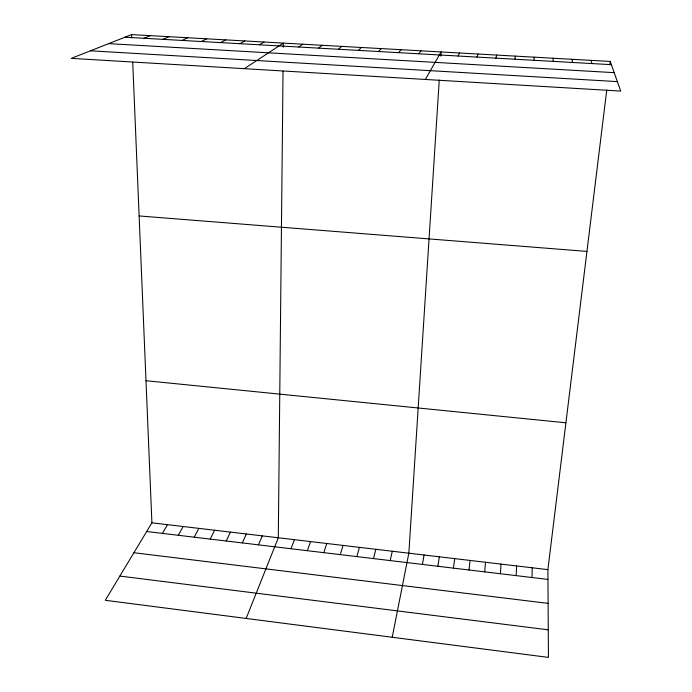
<?xml version="1.0" encoding="UTF-8"?>
<svg xmlns="http://www.w3.org/2000/svg" width="692" height="692" viewBox="0 0 692 692"><rect width="100%" height="100%" fill="white"/><g stroke="black" fill="none" stroke-linecap="round" stroke-linejoin="round"><path stroke-width="1.04" d="M283.037 71.181L278.305 537.771L246.153 618.449M283.279 47.22L283.313 43.112L244.38 68.672M532.044 577.517L532.209 567.777M516.206 575.623L516.578 565.935M534.042 60.299L534.198 57.176M500.42 573.746L501.017 564.092M439.256 80.03L408.842 553.202L392.217 637.271M440.795 56.13L441.063 51.952L425.381 79.459M484.703 571.869L485.507 562.259M469.038 569.992L470.058 560.433M132.726 62.228L151.911 522.823L105.279 600.293L548.436 657.4L547.891 569.637L606.754 90.003M609.868 64.624L610.258 61.441L131.575 34.6L71.285 58.362L620.715 91.093L610.258 61.441M453.433 568.132L454.67 558.617M437.898 566.272L439.333 556.801M514.926 59.218L515.402 56.121M422.414 564.43L424.066 555.001M390.21 560.581L392.295 551.239M373.507 558.591L375.808 549.292M495.904 58.145L496.692 55.075M356.873 556.602L359.399 547.355M340.308 554.621L343.042 545.417M323.804 552.657L326.762 543.497M307.369 550.694L310.544 541.577M476.97 57.073L478.068 54.028M291.012 548.739L294.394 539.673M258.479 544.855L262.285 535.876M242.312 542.926L246.326 533.99M458.113 56.009L459.523 52.99M226.215 541.006L230.436 532.105M210.178 539.085L214.606 530.236M194.21 537.182L198.838 528.377M178.302 535.279L183.138 526.517M162.464 533.394L167.49 524.666M418.963 53.803L421.004 50.827M398.678 52.661L401.049 49.712M378.489 51.519L381.18 48.596M358.404 50.386L361.414 47.488M338.423 49.253L341.753 46.381M318.536 48.137L322.178 45.283M298.745 47.013L302.698 44.193M259.465 44.798L264.024 42.03M239.968 43.7L244.83 40.949M220.566 42.601L225.73 39.877M201.26 41.511L206.718 38.813M182.048 40.43L187.8 37.749M162.923 39.349L168.969 36.693M143.901 38.276L150.225 35.647M124.967 37.204L611.399 64.667M108.653 43.639L614.211 72.651M90.462 50.81L617.368 81.604M139.127 215.947L586.946 251.412M145.995 380.73L565.909 422.786M151.911 522.823L547.891 569.637M146.687 531.508L547.952 579.42M133.919 552.726L548.099 603.381M119.872 576.064L548.263 629.832M591.115 60.368L591.919 63.569M572.059 59.296L572.543 62.47M553.081 58.232L553.245 61.38M131.575 34.6L131.705 37.8"/></g></svg>
